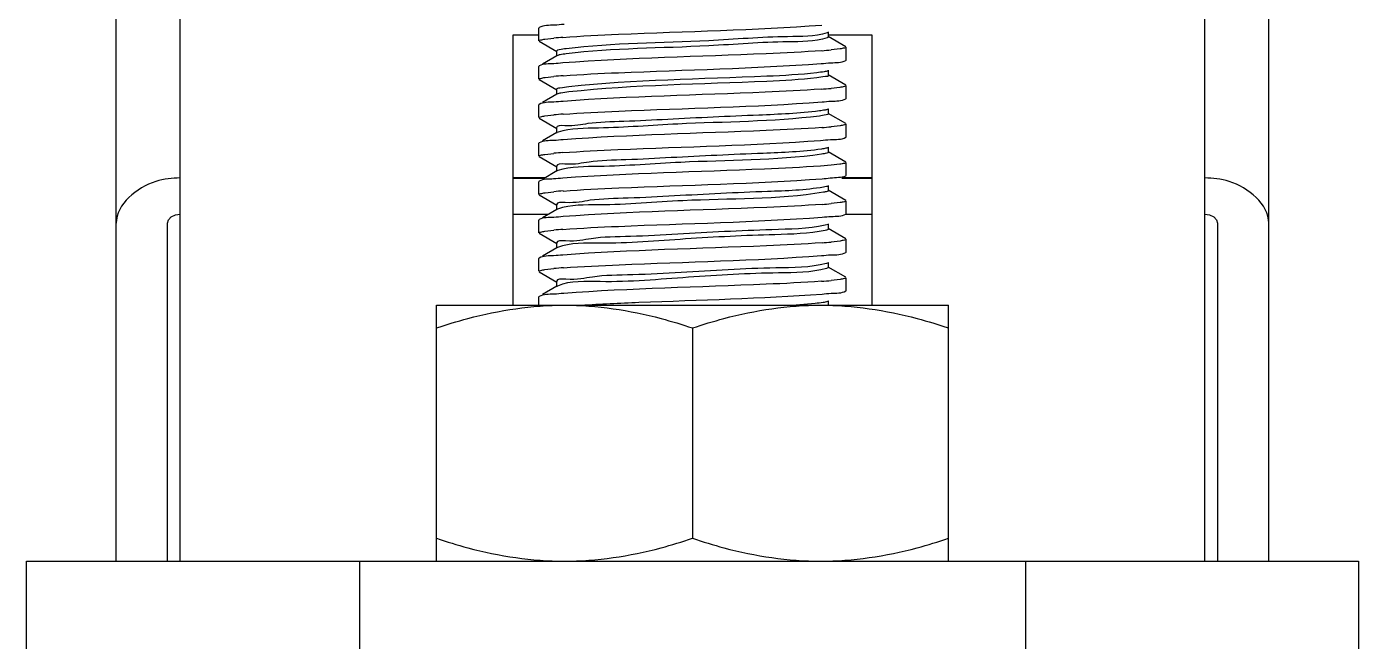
# Model space of a CAD drawing. Extents: x 1060579 to 1383165, y 581819 to 1037910.
# Drawn here: x 1266894.2 to 1267131, y 865166.8 to 865276.1 of the extents above; entities that cross this region are included whole.
import ezdxf

# ---------------------------------------------------------------- set-up
doc = ezdxf.new("R2010")
doc.units = 0
doc.header["$LTSCALE"] = 1000
doc.header["$MEASUREMENT"] = 0
doc.layers.add('02___PRT_ALL_AXES', color=7, linetype='Continuous')

msp = doc.modelspace()

# ---------------------------------------------------------------- linework, layer by layer
at = {"color": 7, "linetype": 'Continuous'}
for p, q in [((1266921.51, 865181.03), (1266921.51, 866811.12)), ((1266910.13, 865181.03), (1266910.13, 866719.49)), ((1267103.64, 865181.03), (1267103.64, 865415.53)), ((1267115.02, 865181.03), (1267115.02, 865415.53)), ((1266980.7, 865226.56), (1266980.7, 865274.59)), ((1266985.32, 865275.9), (1266985.25, 865275.82)), ((1266985.25, 865273.55), (1266985.25, 865275.82)), ((1267036.67, 865275.05), (1267036.51, 865274.99)), ((1267036.74, 865274.23), (1267036.74, 865275.14)), ((1267044.45, 865274.59), (1267044.45, 865226.56)), ((1266985.32, 865273.47), (1266988.48, 865271.64)), ((1266986.34, 865273.85), (1266987.94, 865274.03)), ((1267039.83, 865272.48), (1267036.67, 865274.31)), ((1267038.8, 865272.1), (1267037.21, 865271.92)), ((1267039.89, 865270.13), (1267039.89, 865272.41)), ((1266988.48, 865270.9), (1266985.89, 865269.4)), ((1266988.41, 865271.72), (1266988.41, 865270.81)), ((1267039.83, 865270.06), (1267039.89, 865270.13)), ((1266985.32, 865269.07), (1266985.25, 865268.99)), ((1266985.25, 865266.72), (1266985.25, 865268.99)), ((1267039.83, 865265.65), (1267036.67, 865267.48)), ((1267036.74, 865267.4), (1267036.74, 865268.31)), ((1266985.32, 865266.64), (1266988.48, 865264.81)), ((1266986.36, 865267.03), (1266987.94, 865267.2)), ((1267038.76, 865265.26), (1267037.21, 865265.09)), ((1267039.89, 865263.3), (1267039.89, 865265.58)), ((1266988.48, 865264.07), (1266985.89, 865262.57)), ((1266988.41, 865264.89), (1266988.41, 865263.98)), ((1267039.83, 865263.23), (1267039.89, 865263.3)), ((1266985.32, 865262.24), (1266985.25, 865262.16)), ((1266985.25, 865259.89), (1266985.25, 865262.16)), ((1266986.35, 865260.19), (1266987.94, 865260.37)), ((1267039.83, 865258.82), (1267036.67, 865260.65)), ((1267036.74, 865260.57), (1267036.74, 865261.48)), ((1266985.32, 865259.81), (1266988.48, 865257.98)), ((1266988.41, 865258.06), (1266988.41, 865257.15)), ((1267038.81, 865258.44), (1267037.21, 865258.26)), ((1267039.89, 865256.47), (1267039.89, 865258.75)), ((1266988.48, 865257.24), (1266985.89, 865255.74)), ((1266988.68, 865257.32), (1266988.48, 865257.24)), ((1267039.83, 865256.4), (1267039.89, 865256.47)), ((1266985.32, 865255.41), (1266985.25, 865255.33)), ((1266985.25, 865253.06), (1266985.25, 865255.33)), ((1266986.32, 865253.36), (1266987.94, 865253.54)), ((1267039.83, 865251.99), (1267036.67, 865253.82)), ((1267036.74, 865253.74), (1267036.74, 865254.65)), ((1266985.32, 865252.98), (1266988.48, 865251.15)), ((1266988.41, 865251.23), (1266988.41, 865250.32)), ((1267037.23, 865251.43), (1267035.36, 865251.28)), ((1267038.77, 865251.6), (1267037.23, 865251.43)), ((1267039.89, 865249.64), (1267039.89, 865251.92)), ((1266986.32, 865249.16), (1266980.7, 865249.16)), ((1266985.32, 865248.58), (1266985.25, 865248.5)), ((1266985.25, 865246.23), (1266985.25, 865248.5)), ((1266988.48, 865250.41), (1266985.89, 865248.91)), ((1266988.62, 865250.47), (1266988.48, 865250.41)), ((1267044.45, 865249.16), (1267039.13, 865249.16)), ((1267039.83, 865249.57), (1267039.89, 865249.64)), ((1266985.32, 865246.15), (1266988.48, 865244.32)), ((1266986.36, 865246.54), (1266987.94, 865246.71)), ((1267039.83, 865245.16), (1267036.67, 865246.99)), ((1267036.74, 865246.91), (1267036.74, 865247.82)), ((1266988.41, 865244.4), (1266988.41, 865243.49)), ((1267038.81, 865244.78), (1267037.2, 865244.6)), ((1267039.89, 865242.81), (1267039.89, 865245.09)), ((1266980.7, 865242.72), (1266987, 865242.72)), ((1266985.32, 865241.75), (1266985.25, 865241.67)), ((1266985.25, 865239.4), (1266985.25, 865241.67)), ((1266988.48, 865243.58), (1266985.89, 865242.08)), ((1266988.57, 865243.62), (1266988.48, 865243.58)), ((1267039.83, 865242.74), (1267039.89, 865242.81)), ((1267039.89, 865242.72), (1267044.45, 865242.72)), ((1266919.23, 865181.03), (1266919.23, 865241.11)), ((1266985.32, 865239.32), (1266988.48, 865237.49)), ((1266986.35, 865239.7), (1266987.94, 865239.88)), ((1267036.67, 865240.9), (1267036.17, 865240.75)), ((1267039.83, 865238.33), (1267036.67, 865240.16)), ((1267036.74, 865240.08), (1267036.74, 865240.99)), ((1267105.92, 865241.11), (1267105.92, 865181.03)), ((1266988.48, 865236.75), (1266985.89, 865235.25)), ((1266988.41, 865237.57), (1266988.41, 865236.66)), ((1266988.57, 865236.79), (1266988.48, 865236.75)), ((1267038.8, 865237.95), (1267037.2, 865237.77)), ((1267039.89, 865235.98), (1267039.89, 865238.26)), ((1266985.32, 865234.92), (1266985.25, 865234.84)), ((1266985.25, 865232.57), (1266985.25, 865234.84)), ((1267039.83, 865235.91), (1267039.89, 865235.98)), ((1266985.32, 865232.49), (1266988.48, 865230.66)), ((1266986.35, 865232.87), (1266987.93, 865233.05)), ((1267036.67, 865234.07), (1267036.4, 865233.98)), ((1267039.83, 865231.5), (1267036.67, 865233.33)), ((1267036.74, 865233.25), (1267036.74, 865234.16)), ((1266988.48, 865229.92), (1266985.89, 865228.42)), ((1266988.41, 865230.74), (1266988.41, 865229.83)), ((1266988.55, 865229.95), (1266988.48, 865229.92)), ((1267038.81, 865231.12), (1267037.22, 865230.94)), ((1267039.89, 865229.15), (1267039.89, 865231.43)), ((1266985.32, 865228.09), (1266985.25, 865228.01)), ((1266985.25, 865226.56), (1266985.25, 865228.01)), ((1267036.67, 865227.24), (1267036.57, 865227.2)), ((1267036.74, 865226.42), (1267036.74, 865227.33)), ((1267039.83, 865229.08), (1267039.89, 865229.15)), ((1267034.38, 865226.84), (1267030.98, 865226.56)), ((1266894.19, 865042.15), (1266894.19, 865181.03)), ((1266894.19, 865181.03), (1267130.96, 865181.03)), ((1266953.38, 865181.03), (1266953.38, 865042.15)), ((1267071.77, 865181.03), (1267071.77, 865042.15)), ((1267130.96, 865181.03), (1267130.96, 865042.15))]:
    msp.add_line(p, q, dxfattribs=at)
for points in [[(1266919.23, 865241.11), (1266919.41, 865241.73), (1266919.9, 865242.25), (1266920.64, 865242.6), (1266921.51, 865242.72)], [(1267103.64, 865242.72), (1267104.51, 865242.6), (1267105.25, 865242.25), (1267105.74, 865241.73), (1267105.92, 865241.11)]]:
    msp.add_lwpolyline(points, dxfattribs=at)
for centre, radius, start, end in [((1266996.14, 865183.73), 90.67, 94.1755, 95.1892), ((1267028.99, 865362.46), 90.91, 274.1695, 275.1881), ((1266996.19, 865176.36), 91.21, 94.1602, 95.1879), ((1267028.77, 865358.1), 93.39, 274.0964, 275.1853), ((1266996.17, 865169.76), 90.99, 94.1671, 95.1881), ((1267028.99, 865348.73), 90.84, 274.1697, 275.1896), ((1266996.09, 865163.82), 90.09, 94.1912, 95.1919), ((1266989.14, 865248.95), 1.6, 107.5093, 109.0409), ((1266996.18, 865155.99), 91.1, 94.1644, 95.1876), ((1267029.06, 865334.24), 90.01, 274.1972, 275.1888), ((1266988.99, 865242.56), 1.14, 109.6781, 111.5053), ((1266996.14, 865149.61), 90.65, 94.1774, 95.1884), ((1267029.01, 865328.05), 90.65, 274.1773, 275.1883), ((1266996.31, 865140.84), 92.59, 94.1134, 95.192), ((1267028.9, 865322.46), 91.9, 274.134, 275.1927)]:
    msp.add_arc(centre, radius, start, end, dxfattribs=at)
for points, knots in [([(1266989.74, 865276.45), (1266989.16, 865276.41), (1266987.71, 865276.23), (1266986.11, 865276.35), (1266985.32, 865275.9)], [0, 0, 0, 0, 0.388876, 1, 1, 1, 1]), ([(1266989.54, 865274.16), (1266992.84, 865274.41), (1267008.19, 865275.16), (1267023.56, 865275.45), (1267035.59, 865276.34)], [0, 0, 0, 0, 0.214927, 1, 1, 1, 1]), ([(1267036.51, 865274.99), (1267034.27, 865274.26), (1267027.08, 865274.4), (1267011.75, 865273.09), (1266998.52, 865273.16), (1266990.12, 865272.14)], [0, 0, 0, 0, 0.151572, 0.453947, 1, 1, 1, 1]), ([(1266985.25, 865273.55), (1266985.25, 865273.65), (1266985.79, 865273.74), (1266986.07, 865273.81), (1266986.34, 865273.85)], [0, 0, 0, 0, 0.27481, 1, 1, 1, 1]), ([(1266990.12, 865272.14), (1266989.69, 865272.08), (1266989.27, 865271.96), (1266988.41, 865271.88), (1266988.41, 865271.72)], [0, 0, 0, 0, 0.730238, 1, 1, 1, 1]), ([(1267036.51, 865274.08), (1267034.27, 865273.35), (1267027.08, 865273.49), (1267011.75, 865272.18), (1266998.52, 865272.25), (1266990.12, 865271.22)], [0, 0, 0, 0, 0.151572, 0.453947, 1, 1, 1, 1]), ([(1267036.74, 865274.23), (1267036.74, 865274.2), (1267036.65, 865274.12), (1267036.57, 865274.1), (1267036.51, 865274.08)], [0, 0, 0, 0, 0.333912, 1, 1, 1, 1]), ([(1267039.89, 865272.41), (1267039.89, 865272.3), (1267039.36, 865272.21), (1267039.07, 865272.14), (1267038.8, 865272.1)], [0, 0, 0, 0, 0.274676, 1, 1, 1, 1]), ([(1266990.12, 865271.22), (1266989.76, 865271.18), (1266989.21, 865271.09), (1266988.65, 865270.99), (1266988.48, 865270.9)], [0, 0, 0, 0, 0.654915, 1, 1, 1, 1]), ([(1267035.59, 865271.79), (1267032.3, 865271.55), (1267016.95, 865270.8), (1267001.57, 865270.5), (1266989.54, 865269.61)], [0, 0, 0, 0, 0.215085, 1, 1, 1, 1]), ([(1267035.45, 865269.5), (1267036.02, 865269.54), (1267037.46, 865269.73), (1267039.05, 865269.61), (1267039.83, 865270.06)], [0, 0, 0, 0, 0.388738, 1, 1, 1, 1]), ([(1266989.54, 865269.61), (1266988.99, 865269.57), (1266987.61, 865269.39), (1266986.07, 865269.5), (1266985.32, 865269.07)], [0, 0, 0, 0, 0.3883, 1, 1, 1, 1]), ([(1266989.57, 865267.33), (1266992.85, 865267.58), (1267008.14, 865268.32), (1267023.45, 865268.63), (1267035.45, 865269.5)], [0, 0, 0, 0, 0.21461, 1, 1, 1, 1]), ([(1267034.67, 865267.86), (1267031.73, 865267.53), (1267017.02, 865266.72), (1267002.28, 865266.63), (1266990.59, 865265.36)], [0, 0, 0, 0, 0.20114, 1, 1, 1, 1]), ([(1267036.67, 865268.22), (1267036.47, 865268.11), (1267035.78, 865268.01), (1267035.12, 865267.91), (1267034.67, 865267.86)], [0, 0, 0, 0, 0.338219, 1, 1, 1, 1]), ([(1267036.74, 865267.4), (1267036.74, 865267.21), (1267035.68, 865267.15), (1267035.19, 865267), (1267034.67, 865266.94)], [0, 0, 0, 0, 0.267345, 1, 1, 1, 1]), ([(1266985.25, 865266.72), (1266985.25, 865266.82), (1266985.79, 865266.91), (1266986.08, 865266.99), (1266986.36, 865267.03)], [0, 0, 0, 0, 0.274601, 1, 1, 1, 1]), ([(1266990.59, 865265.36), (1266990.04, 865265.3), (1266989.52, 865265.14), (1266988.41, 865265.09), (1266988.41, 865264.89)], [0, 0, 0, 0, 0.733224, 1, 1, 1, 1]), ([(1267034.67, 865266.94), (1267031.73, 865266.62), (1267017.02, 865265.81), (1267002.28, 865265.72), (1266990.59, 865264.45)], [0, 0, 0, 0, 0.20114, 1, 1, 1, 1]), ([(1267039.89, 865265.58), (1267039.89, 865265.47), (1267039.34, 865265.38), (1267039.05, 865265.3), (1267038.76, 865265.26)], [0, 0, 0, 0, 0.274041, 1, 1, 1, 1]), ([(1266989.57, 865262.78), (1266989.02, 865262.74), (1266987.62, 865262.56), (1266986.08, 865262.67), (1266985.32, 865262.24)], [0, 0, 0, 0, 0.388384, 1, 1, 1, 1]), ([(1266990.59, 865264.45), (1266990.12, 865264.4), (1266989.42, 865264.29), (1266988.69, 865264.19), (1266988.48, 865264.07)], [0, 0, 0, 0, 0.663534, 1, 1, 1, 1]), ([(1266989.56, 865260.5), (1266992.85, 865260.75), (1267008.2, 865261.5), (1267023.57, 865261.79), (1267035.6, 865262.68)], [0, 0, 0, 0, 0.215085, 1, 1, 1, 1]), ([(1267035.45, 865264.95), (1267032.14, 865264.71), (1267016.85, 865263.96), (1267001.54, 865263.66), (1266989.57, 865262.78)], [0, 0, 0, 0, 0.216352, 1, 1, 1, 1]), ([(1267035.6, 865262.68), (1267036.15, 865262.72), (1267037.54, 865262.9), (1267039.07, 865262.79), (1267039.83, 865263.23)], [0, 0, 0, 0, 0.388334, 1, 1, 1, 1]), ([(1267035.13, 865261.08), (1267031.56, 865260.63), (1267022.57, 865260.25), (1267010.87, 865259.75), (1267000.97, 865259.16), (1266994.37, 865259.08), (1266991.34, 865258.24), (1266988.41, 865258.56), (1266988.41, 865258.06)], [0, 0, 0, 0, 0.230176, 0.576529, 0.743488, 0.879422, 0.968255, 1, 1, 1, 1]), ([(1267036.67, 865261.39), (1267036.51, 865261.3), (1267035.98, 865261.21), (1267035.47, 865261.12), (1267035.13, 865261.08)], [0, 0, 0, 0, 0.347289, 1, 1, 1, 1]), ([(1267036.74, 865260.57), (1267036.74, 865260.42), (1267035.93, 865260.33), (1267035.53, 865260.22), (1267035.13, 865260.17)], [0, 0, 0, 0, 0.270713, 1, 1, 1, 1]), ([(1266985.25, 865259.89), (1266985.25, 865259.99), (1266985.79, 865260.08), (1266986.08, 865260.16), (1266986.35, 865260.19)], [0, 0, 0, 0, 0.274662, 1, 1, 1, 1]), ([(1267035.13, 865260.17), (1267026.79, 865259.12), (1267013.59, 865259.19), (1266998.22, 865257.93), (1266990.98, 865258.01), (1266988.68, 865257.32)], [0, 0, 0, 0, 0.541764, 0.845341, 1, 1, 1, 1]), ([(1267035.6, 865258.13), (1267032.3, 865257.89), (1267016.96, 865257.14), (1267001.59, 865256.84), (1266989.56, 865255.95)], [0, 0, 0, 0, 0.215022, 1, 1, 1, 1]), ([(1267039.89, 865258.75), (1267039.89, 865258.64), (1267039.36, 865258.55), (1267039.08, 865258.48), (1267038.81, 865258.44)], [0, 0, 0, 0, 0.274807, 1, 1, 1, 1]), ([(1266989.56, 865255.95), (1266989.01, 865255.91), (1266987.62, 865255.73), (1266986.08, 865255.84), (1266985.32, 865255.41)], [0, 0, 0, 0, 0.388342, 1, 1, 1, 1]), ([(1266989.51, 865253.67), (1266992.77, 865253.91), (1267008.05, 865254.66), (1267023.36, 865254.97), (1267035.36, 865255.83)], [0, 0, 0, 0, 0.213673, 1, 1, 1, 1]), ([(1267035.36, 865255.83), (1267035.94, 865255.88), (1267037.41, 865256.06), (1267039.03, 865255.94), (1267039.83, 865256.4)], [0, 0, 0, 0, 0.389021, 1, 1, 1, 1]), ([(1266985.25, 865253.06), (1266985.25, 865253.16), (1266985.78, 865253.25), (1266986.06, 865253.32), (1266986.32, 865253.36)], [0, 0, 0, 0, 0.275147, 1, 1, 1, 1]), ([(1267035.53, 865254.3), (1267032.1, 865253.81), (1267023.16, 865253.47), (1267011.46, 865252.94), (1267001.37, 865252.35), (1266994.58, 865252.27), (1266991.44, 865251.4), (1266988.41, 865251.75), (1266988.41, 865251.23)], [0, 0, 0, 0, 0.22028, 0.567606, 0.737398, 0.87635, 0.967433, 1, 1, 1, 1]), ([(1267035.53, 865253.39), (1267027.25, 865252.2), (1267013.93, 865252.42), (1266998.44, 865251.07), (1266990.99, 865251.22), (1266988.66, 865250.48)], [0, 0, 0, 0, 0.534412, 0.843488, 1, 1, 1, 1]), ([(1267036.67, 865254.56), (1267036.55, 865254.49), (1267036.16, 865254.41), (1267035.78, 865254.34), (1267035.53, 865254.3)], [0, 0, 0, 0, 0.358669, 1, 1, 1, 1]), ([(1267036.74, 865253.74), (1267036.74, 865253.62), (1267036.15, 865253.52), (1267035.84, 865253.44), (1267035.53, 865253.39)], [0, 0, 0, 0, 0.275759, 1, 1, 1, 1]), ([(1267035.36, 865251.28), (1267032.04, 865251.04), (1267016.76, 865250.3), (1267001.45, 865250), (1266989.51, 865249.12)], [0, 0, 0, 0, 0.217447, 1, 1, 1, 1]), ([(1267039.89, 865251.92), (1267039.89, 865251.81), (1267039.34, 865251.72), (1267039.05, 865251.64), (1267038.77, 865251.6)], [0, 0, 0, 0, 0.274154, 1, 1, 1, 1]), ([(1266921.51, 865249.16), (1266920.04, 865249.16), (1266915.31, 865248.69), (1266910.13, 865244.52), (1266910.13, 865241.11)], [0, 0, 0, 0, 0.300361, 1, 1, 1, 1]), ([(1266989.51, 865249.12), (1266988.97, 865249.08), (1266987.59, 865248.9), (1266986.07, 865249.01), (1266985.32, 865248.58)], [0, 0, 0, 0, 0.388213, 1, 1, 1, 1]), ([(1266989.56, 865246.84), (1266992.87, 865247.09), (1267008.23, 865247.84), (1267023.62, 865248.13), (1267035.65, 865249.03)], [0, 0, 0, 0, 0.215338, 1, 1, 1, 1]), ([(1267035.65, 865249.03), (1267036.61, 865249.1), (1267037.97, 865249.29), (1267039.45, 865249.35), (1267039.83, 865249.57)], [0, 0, 0, 0, 0.68639, 1, 1, 1, 1]), ([(1267115.02, 865241.11), (1267115.02, 865244.52), (1267109.84, 865248.69), (1267105.11, 865249.16), (1267103.64, 865249.16)], [0, 0, 0, 0, 0.699639, 1, 1, 1, 1]), ([(1266985.25, 865246.23), (1266985.25, 865246.33), (1266985.79, 865246.42), (1266986.08, 865246.5), (1266986.36, 865246.54)], [0, 0, 0, 0, 0.274594, 1, 1, 1, 1]), ([(1267035.88, 865247.53), (1267032.6, 865246.97), (1267023.72, 865246.71), (1267012.05, 865246.13), (1267001.76, 865245.53), (1266994.78, 865245.47), (1266991.55, 865244.56), (1266988.41, 865244.93), (1266988.41, 865244.4)], [0, 0, 0, 0, 0.209979, 0.558257, 0.731004, 0.873118, 0.966571, 1, 1, 1, 1]), ([(1267035.88, 865246.62), (1267027.65, 865245.22), (1267014.15, 865245.7), (1266998.58, 865244.16), (1266990.93, 865244.46), (1266988.6, 865243.63)], [0, 0, 0, 0, 0.528851, 0.843743, 1, 1, 1, 1]), ([(1267036.67, 865247.73), (1267036.58, 865247.68), (1267036.31, 865247.61), (1267036.05, 865247.56), (1267035.88, 865247.53)], [0, 0, 0, 0, 0.373344, 1, 1, 1, 1]), ([(1267036.74, 865246.91), (1267036.74, 865246.82), (1267036.34, 865246.71), (1267036.1, 865246.65), (1267035.88, 865246.62)], [0, 0, 0, 0, 0.283339, 1, 1, 1, 1]), ([(1267035.65, 865244.47), (1267032.36, 865244.23), (1267017, 865243.48), (1267001.61, 865243.18), (1266989.56, 865242.29)], [0, 0, 0, 0, 0.214455, 1, 1, 1, 1]), ([(1267039.89, 865245.09), (1267039.89, 865244.98), (1267039.36, 865244.89), (1267039.08, 865244.82), (1267038.81, 865244.78)], [0, 0, 0, 0, 0.274924, 1, 1, 1, 1]), ([(1266989.56, 865242.29), (1266989.01, 865242.25), (1266987.62, 865242.07), (1266986.08, 865242.18), (1266985.32, 865241.75)], [0, 0, 0, 0, 0.388343, 1, 1, 1, 1]), ([(1266989.54, 865240.01), (1266992.83, 865240.26), (1267008.19, 865241.01), (1267023.57, 865241.3), (1267035.61, 865242.19)], [0, 0, 0, 0, 0.214943, 1, 1, 1, 1]), ([(1267035.61, 865242.19), (1267036.16, 865242.23), (1267037.54, 865242.41), (1267039.08, 865242.3), (1267039.83, 865242.74)], [0, 0, 0, 0, 0.388272, 1, 1, 1, 1]), ([(1266985.25, 865239.4), (1266985.25, 865239.5), (1266985.79, 865239.59), (1266986.07, 865239.66), (1266986.35, 865239.7)], [0, 0, 0, 0, 0.274754, 1, 1, 1, 1]), ([(1267036.17, 865240.75), (1267033.06, 865240.1), (1267024.25, 865239.97), (1267012.63, 865239.32), (1267002.17, 865238.72), (1266994.99, 865238.66), (1266991.66, 865237.73), (1266988.41, 865238.12), (1266988.41, 865237.57)], [0, 0, 0, 0, 0.199256, 0.548462, 0.724288, 0.869719, 0.965654, 1, 1, 1, 1]), ([(1267036.17, 865239.84), (1267033.24, 865239.23), (1267024.89, 865239.06), (1267011.49, 865238.44), (1266998.77, 865237.3), (1266990.9, 865237.7), (1266988.57, 865236.79)], [0, 0, 0, 0, 0.188337, 0.521626, 0.842621, 1, 1, 1, 1]), ([(1267036.74, 865240.08), (1267036.74, 865240.02), (1267036.49, 865239.91), (1267036.31, 865239.87), (1267036.17, 865239.84)], [0, 0, 0, 0, 0.295385, 1, 1, 1, 1]), ([(1267035.61, 865237.64), (1267032.31, 865237.4), (1267016.96, 865236.65), (1267001.58, 865236.35), (1266989.54, 865235.46)], [0, 0, 0, 0, 0.214948, 1, 1, 1, 1]), ([(1267039.89, 865238.26), (1267039.89, 865238.15), (1267039.36, 865238.06), (1267039.08, 865237.99), (1267038.8, 865237.95)], [0, 0, 0, 0, 0.274744, 1, 1, 1, 1]), ([(1266989.54, 865235.46), (1266988.99, 865235.42), (1266987.6, 865235.24), (1266986.07, 865235.35), (1266985.32, 865234.92)], [0, 0, 0, 0, 0.388278, 1, 1, 1, 1]), ([(1266989.67, 865233.19), (1266992.96, 865233.43), (1267008.25, 865234.18), (1267023.56, 865234.48), (1267035.52, 865235.36)], [0, 0, 0, 0, 0.215823, 1, 1, 1, 1]), ([(1267035.52, 865235.36), (1267036.09, 865235.4), (1267037.5, 865235.58), (1267039.06, 865235.46), (1267039.83, 865235.91)], [0, 0, 0, 0, 0.388556, 1, 1, 1, 1]), ([(1266985.25, 865232.57), (1266985.25, 865232.67), (1266985.79, 865232.76), (1266986.08, 865232.84), (1266986.35, 865232.87)], [0, 0, 0, 0, 0.274641, 1, 1, 1, 1]), ([(1267036.4, 865233.98), (1267033.49, 865233.19), (1267024.74, 865233.28), (1267013.21, 865232.49), (1267002.57, 865231.91), (1266995.19, 865231.85), (1266991.77, 865230.89), (1266988.41, 865231.31), (1266988.41, 865230.74)], [0, 0, 0, 0, 0.188093, 0.538199, 0.717239, 0.866148, 0.964697, 1, 1, 1, 1]), ([(1267036.4, 865233.07), (1267033.65, 865232.32), (1267025.33, 865232.35), (1267011.92, 865231.61), (1266999, 865230.42), (1266990.9, 865230.94), (1266988.55, 865229.95)], [0, 0, 0, 0, 0.178189, 0.513127, 0.84056, 1, 1, 1, 1]), ([(1267036.74, 865233.25), (1267036.74, 865233.21), (1267036.6, 865233.12), (1267036.49, 865233.09), (1267036.4, 865233.07)], [0, 0, 0, 0, 0.315698, 1, 1, 1, 1]), ([(1267035.52, 865230.8), (1267032.24, 865230.56), (1267016.95, 865229.82), (1267001.64, 865229.51), (1266989.67, 865228.64)], [0, 0, 0, 0, 0.215258, 1, 1, 1, 1]), ([(1267039.89, 865231.43), (1267039.89, 865231.32), (1267039.36, 865231.23), (1267039.08, 865231.16), (1267038.81, 865231.12)], [0, 0, 0, 0, 0.274816, 1, 1, 1, 1]), ([(1266989.67, 865228.64), (1266989.1, 865228.6), (1266987.67, 865228.41), (1266986.09, 865228.53), (1266985.32, 865228.09)], [0, 0, 0, 0, 0.388684, 1, 1, 1, 1]), ([(1266992.8, 865226.56), (1266996.22, 865226.76), (1267010.48, 865227.42), (1267024.77, 865227.73), (1267035.6, 865228.53)], [0, 0, 0, 0, 0.239388, 1, 1, 1, 1]), ([(1267036.57, 865227.2), (1267036.32, 865227.1), (1267035.58, 865226.99), (1267034.85, 865226.89), (1267034.38, 865226.84)], [0, 0, 0, 0, 0.362331, 1, 1, 1, 1]), ([(1267035.6, 865228.53), (1267036.15, 865228.57), (1267037.54, 865228.75), (1267039.08, 865228.64), (1267039.83, 865229.08)], [0, 0, 0, 0, 0.38829, 1, 1, 1, 1])]:
    msp.add_open_spline(points, degree=3, knots=knots, dxfattribs=at)
at = {"layer": '02___PRT_ALL_AXES', "color": 7, "linetype": 'Continuous'}
for p, q in [((1266980.7, 865274.59), (1266985.25, 865274.59)), ((1266985.25, 865273.55), (1266985.25, 865275.82)), ((1267036.67, 865274.59), (1267044.45, 865274.59)), ((1267039.89, 865270.13), (1267039.89, 865272.41)), ((1266985.25, 865266.72), (1266985.25, 865268.99)), ((1267039.89, 865263.3), (1267039.89, 865265.58)), ((1266985.25, 865259.89), (1266985.25, 865262.16)), ((1267039.89, 865256.47), (1267039.89, 865258.75)), ((1266985.25, 865253.06), (1266985.25, 865255.33)), ((1267039.89, 865249.64), (1267039.89, 865251.92)), ((1266980.7, 865249.15), (1266986.32, 865249.15)), ((1266985.25, 865246.23), (1266985.25, 865248.5)), ((1267039.12, 865249.15), (1267044.45, 865249.15)), ((1267039.89, 865242.81), (1267039.89, 865245.09)), ((1266985.25, 865239.4), (1266985.25, 865241.67)), ((1267039.89, 865235.98), (1267039.89, 865238.26)), ((1266985.25, 865232.57), (1266985.25, 865234.84)), ((1267039.89, 865229.15), (1267039.89, 865231.43)), ((1266985.25, 865226.56), (1266985.25, 865228.01)), ((1266967.04, 865181.03), (1266967.04, 865226.56)), ((1266967.04, 865226.56), (1267058.11, 865226.56)), ((1267058.11, 865181.03), (1267058.11, 865226.56)), ((1267012.57, 865222.5), (1267012.57, 865185.1))]:
    msp.add_line(p, q, dxfattribs=at)
for points, knots in [([(1266967.04, 865222.5), (1266968.89, 865223.11), (1266976.28, 865225.36), (1266984.03, 865226.56), (1266989.81, 865226.56)], [0, 0, 0, 0, 0.2519, 1, 1, 1, 1]), ([(1266989.81, 865226.56), (1266995.59, 865226.56), (1267003.34, 865225.36), (1267010.73, 865223.11), (1267012.57, 865222.5)], [0, 0, 0, 0, 0.7481, 1, 1, 1, 1]), ([(1267012.57, 865222.5), (1267014.42, 865223.11), (1267021.81, 865225.36), (1267029.56, 865226.56), (1267035.34, 865226.56)], [0, 0, 0, 0, 0.2519, 1, 1, 1, 1]), ([(1267035.34, 865226.56), (1267041.12, 865226.56), (1267048.87, 865225.36), (1267056.26, 865223.11), (1267058.11, 865222.5)], [0, 0, 0, 0, 0.7481, 1, 1, 1, 1]), ([(1266967.04, 865185.1), (1266968.89, 865184.48), (1266976.28, 865182.23), (1266984.03, 865181.03), (1266989.81, 865181.03)], [0, 0, 0, 0, 0.2519, 1, 1, 1, 1]), ([(1266989.81, 865181.03), (1266995.59, 865181.03), (1267003.34, 865182.23), (1267010.73, 865184.48), (1267012.57, 865185.1)], [0, 0, 0, 0, 0.7481, 1, 1, 1, 1]), ([(1267012.57, 865185.1), (1267014.42, 865184.48), (1267021.81, 865182.23), (1267029.56, 865181.03), (1267035.34, 865181.03)], [0, 0, 0, 0, 0.2519, 1, 1, 1, 1]), ([(1267035.34, 865181.03), (1267041.12, 865181.03), (1267048.87, 865182.23), (1267056.26, 865184.48), (1267058.11, 865185.1)], [0, 0, 0, 0, 0.7481, 1, 1, 1, 1])]:
    msp.add_open_spline(points, degree=3, knots=knots, dxfattribs=at)

doc.saveas('drawing.dxf')
